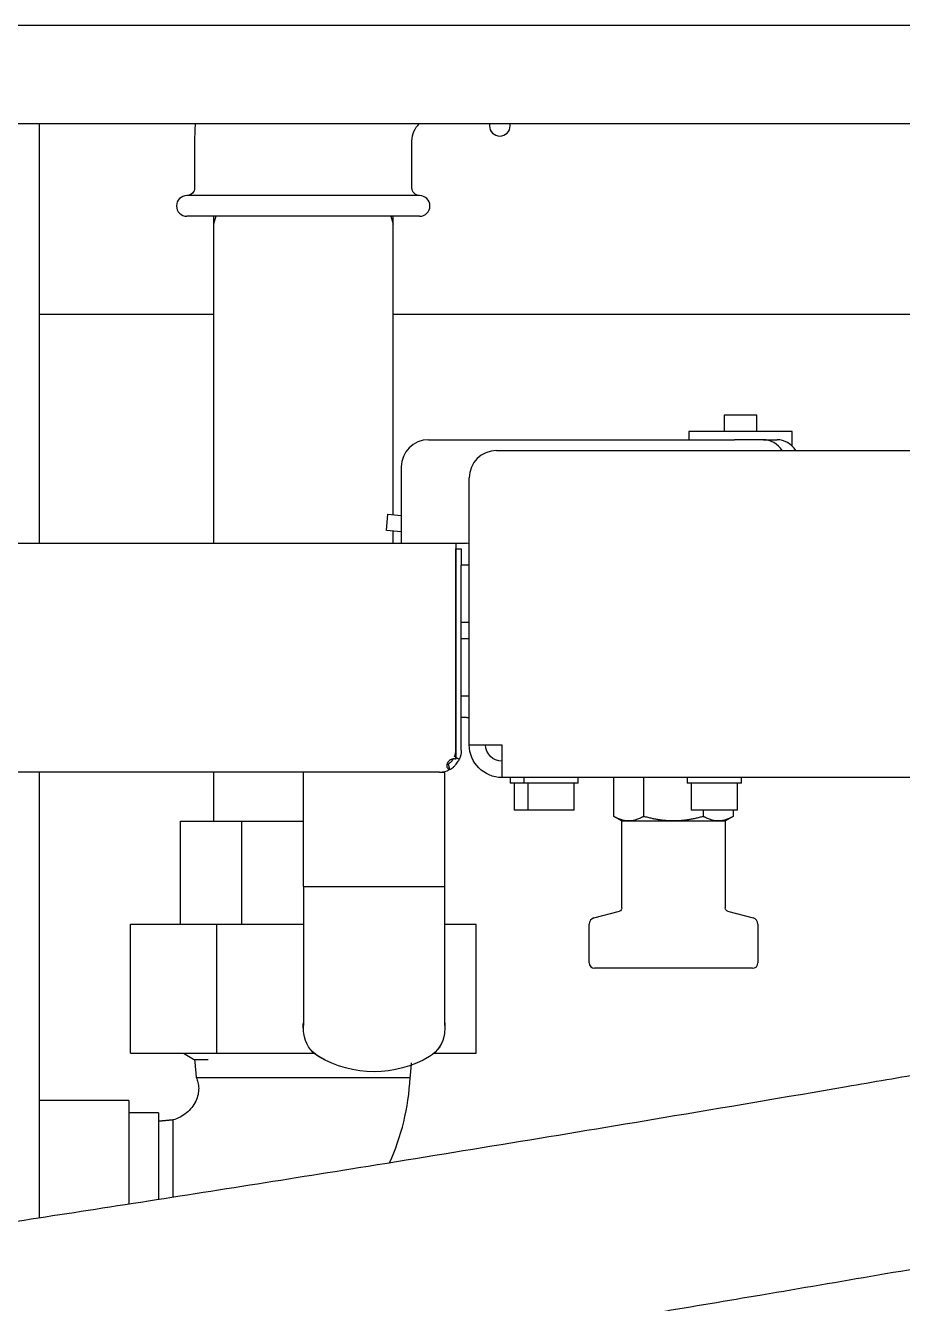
# Model space of a CAD drawing. Header units: millimetres. Extents: x 10462777 to 22643323, y 453826 to 1389191.
# Drawn here: x 11268407 to 11268562.9, y 577376.4 to 577603.5 of the extents above; entities that cross this region are included whole.
import ezdxf

# ---------------------------------------------------------------- set-up
doc = ezdxf.new("R2010")
doc.units = ezdxf.units.MM
doc.header["$LTSCALE"] = 200
doc.header["$MEASUREMENT"] = 0
doc.linetypes.add('CENTER', pattern=[2, 1.25, -0.25, 0.25, -0.25])
doc.linetypes.add('PHANTOM', pattern=[2.5, 1.25, -0.25, 0.25, -0.25, 0.25, -0.25])
doc.layers.add('1', color=1, linetype='CENTER')
doc.layers.add('11', color=6, linetype='PHANTOM')

msp = doc.modelspace()

# ---------------------------------------------------------------- linework, layer by layer
at = {"layer": '1', "color": 252, "linetype": 'Continuous'}
for p, q in [((11268728.95471, 577603.47454), (11268303.32833, 577603.47454)), ((11268302.41655, 577586.04332), (11268576.12443, 577586.04332)), ((11268409.38246, 577586.0406), (11268409.38246, 577511.47314)), ((11268440.78363, 577569.57903), (11268440.37129, 577568.15063)), ((11268440.37129, 577569.579), (11268440.37129, 577511.47556)), ((11268471.91617, 577569.57903), (11268472.32851, 577568.15063)), ((11268472.32851, 577516.5353), (11268472.32851, 577569.579)), ((11268440.38415, 577552.14933), (11268409.3923, 577552.14933)), ((11268592.64671, 577552.14933), (11268472.34198, 577552.14933)), ((11268478.63216, 577529.87608), (11268530.59679, 577529.87608)), ((11268530.59679, 577529.87608), (11268533.01779, 577529.87608)), ((11268538.18415, 577529.87608), (11268533.01779, 577529.87608)), ((11268538.18415, 577529.87608), (11268540.60515, 577529.87608)), ((11268490.72813, 577527.93928), (11268604.71589, 577527.93928)), ((11268473.79015, 577525.03408), (11268473.79015, 577511.47647)), ((11268485.88612, 577475.64564), (11268485.88612, 577523.09727)), ((11268471.16218, 577513.72195), (11268471.41539, 577516.61609)), ((11268471.41539, 577516.61609), (11268473.79009, 577516.40833)), ((11268473.7901, 577513.49203), (11268471.16218, 577513.72195)), ((11268472.32851, 577511.47556), (11268472.32851, 577513.6183)), ((11267797.84837, 577511.47647), (11268483.47222, 577511.47647)), ((11268483.47222, 577511.47647), (11268483.47222, 577507.60286)), ((11268483.47416, 577510.50806), (11268484.44256, 577510.50806)), ((11268483.47416, 577507.60286), (11268483.47416, 577510.50806)), ((11268484.44256, 577510.50806), (11268484.44256, 577507.60286)), ((11268483.47222, 577507.60286), (11268483.47222, 577474.67724)), ((11268483.47416, 577474.67724), (11268483.47416, 577507.60286)), ((11268484.44256, 577474.67724), (11268484.44256, 577507.60286)), ((11268483.47221, 577474.67529), (11268483.47416, 577474.67724)), ((11268483.47222, 577474.67724), (11268483.47222, 577473.0836)), ((11268483.47416, 577473.36589), (11268483.47416, 577474.67724)), ((11268485.88612, 577475.64564), (11268491.69653, 577475.64564)), ((11268491.69653, 577475.64564), (11268491.69653, 577469.83523)), ((11268480.56896, 577470.80363), (11267800.75164, 577470.80363)), ((11268409.38246, 577470.80606), (11268409.38246, 577391.58059)), ((11268440.37129, 577470.80469), (11268440.37129, 577462.08969)), ((11268566.34451, 577469.83523), (11268491.69653, 577469.83523)), ((11268511.59716, 577462.92669), (11268511.59716, 577469.83523)), ((11268511.59716, 577469.83523), (11268511.59721, 577469.83523)), ((11268511.59721, 577462.92669), (11268511.59721, 577469.83523)), ((11268516.87055, 577469.83523), (11268516.87055, 577462.92669)), ((11268516.87055, 577469.83523), (11268516.92781, 577469.83523)), ((11268516.92781, 577462.92669), (11268516.92781, 577469.83523)), ((11268532.80509, 577469.83523), (11268532.80514, 577469.83523)), ((11268513.04976, 577462.08803), (11268511.59716, 577462.92669)), ((11268511.59716, 577462.92669), (11268511.59721, 577462.92669)), ((11268516.87055, 577462.92669), (11268516.92781, 577462.92669)), ((11268527.47449, 577464.02493), (11268527.47449, 577462.92669)), ((11268527.47449, 577462.92669), (11268527.53175, 577462.92669)), ((11268527.53175, 577462.92669), (11268527.53175, 577464.02493)), ((11268532.80514, 577462.92669), (11268531.35254, 577462.08803)), ((11268532.80509, 577464.02493), (11268532.80509, 577462.92669)), ((11268532.80509, 577462.92669), (11268532.80514, 577462.92669)), ((11268532.80514, 577464.02493), (11268532.80514, 577462.92669)), ((11268513.00618, 577446.66085), (11268513.00618, 577462.08803)), ((11268531.39611, 577462.08803), (11268513.00618, 577462.08803)), ((11268531.39611, 577462.08803), (11268531.39611, 577446.66085)), ((11268508.05225, 577444.8876), (11268512.57553, 577446.09961)), ((11268531.82677, 577446.09961), (11268536.35005, 577444.8876)), ((11268507.19094, 577436.90961), (11268507.19094, 577443.76512)), ((11268537.21136, 577443.76512), (11268537.21136, 577436.90961)), ((11268522.20115, 577435.94121), (11268508.15934, 577435.94121)), ((11268536.24296, 577435.94121), (11268522.20115, 577435.94121)), ((11268430.63265, 577410.27859), (11268430.63265, 577394.8933))]:
    msp.add_line(p, q, dxfattribs=at)
at = {"layer": '1', "color": 60, "linetype": 'Continuous'}
for p, q in [((11268434.54475, 577443.75297), (11268434.54475, 577462.08803)), ((11268434.54475, 577462.08803), (11268445.44732, 577462.08803)), ((11268445.44732, 577443.75297), (11268445.44732, 577462.08803)), ((11268445.44732, 577462.08803), (11268456.35876, 577462.08803)), ((11268425.59905, 577420.83416), (11268425.59905, 577443.75297)), ((11268425.59905, 577443.75297), (11268440.97447, 577443.75297)), ((11268440.97447, 577443.75297), (11268456.36816, 577443.75297)), ((11268440.97447, 577420.83416), (11268440.97447, 577443.75297)), ((11268481.52764, 577443.75297), (11268487.10075, 577443.75297)), ((11268487.10075, 577420.83416), (11268487.10075, 577443.75297)), ((11268425.59905, 577420.83416), (11268440.97447, 577420.83416)), ((11268435.04508, 577420.83416), (11268437.11417, 577419.63957)), ((11268440.97447, 577420.83416), (11268458.29057, 577420.83416)), ((11268479.60523, 577420.83416), (11268487.10075, 577420.83416)), ((11268437.321, 577416.51509), (11268475.37875, 577416.51509)), ((11268433.16639, 577408.98028), (11268433.16639, 577395.28551))]:
    msp.add_line(p, q, dxfattribs=at)
at = {"layer": '1', "color": 252, "linetype": 'Continuous'}
for centre, radius, start, end in [((11268478.63216, 577525.03408), 4.842, 90, 180), ((11268490.72813, 577523.09727), 4.842, 90, 180), ((11268480.56896, 577474.67724), 3.8736, 270, 297.7806902), ((11268508.35302, 577443.76512), 1.16208, 105, 180), ((11268536.04928, 577443.76512), 1.16208, 0, 75), ((11268508.15934, 577436.90961), 0.9684, 180, 270), ((11268536.24296, 577436.90961), 0.9684, 270, 0)]:
    msp.add_arc(centre, radius, start, end, dxfattribs=at)
at = {"layer": '1', "color": 252, "linetype": 'Continuous', "extrusion": (0, 0, -1)}
for centre, radius, start, end in [((-11268480.56896, 577474.67724), 3.8736, 180, 204.2934569), ((-11268491.69653, 577475.64564), 5.8104, 270, 0), ((-11268491.69653, 577475.64564), 2.9052, 270, 0), ((-11268512.42514, 577446.66085), 0.58104, 180, 255), ((-11268531.97716, 577446.66085), 0.58104, 285, 0)]:
    msp.add_arc(centre, radius, start, end, dxfattribs=at)
at = {"layer": '1', "color": 252, "linetype": 'Continuous'}
for centre, major_axis, ratio, start_param, end_param in [((11268538.18415, 577525.03408), (0, -4.842), 0.866025404, 2.214308188, 3.141592654), ((11268540.60515, 577525.03408), (0, 4.842), 0.866025404, 5.355900842, 6.283185307), ((11268480.56896, 577474.67724), (2.9052, 0), 0.999999999, 5.876568083, 6.283185307), ((11268480.56896, 577474.67724), (0, 3.8736), 0.999333333, 3.141592654, 3.626457166)]:
    msp.add_ellipse(centre, major_axis=major_axis, ratio=ratio, start_param=start_param, end_param=end_param, dxfattribs=at)
for points, knots in [([(11268483.47222, 577473.0836), (11268483.39849, 577473.11193), (11268483.32261, 577473.13244), (11268483.16606, 577473.15546), (11268483.08532, 577473.1575), (11268482.84995, 577473.13443), (11268482.69759, 577473.08054), (11268482.42804, 577472.92603), (11268482.31293, 577472.82888), (11268482.11714, 577472.61243), (11268482.0392, 577472.49573), (11268481.92435, 577472.25769), (11268481.8887, 577472.1395), (11268481.86414, 577471.90774), (11268481.87643, 577471.80049), (11268481.98284, 577471.5028), (11268482.14171, 577471.35052), (11268482.3732, 577471.25011)], [0, 0, 0, 0, 0.0625, 0.0625, 0.125, 0.125, 0.25, 0.25, 0.375, 0.375, 0.5, 0.5, 0.625, 0.625, 0.75, 0.75, 1, 1, 1, 1]), ([(11268482.1212, 577472.22213), (11268482.16355, 577472.06032), (11268482.20583, 577471.89848), (11268482.26887, 577471.65531), (11268482.28985, 577471.57411), (11268482.33162, 577471.41198), (11268482.35242, 577471.33105), (11268482.3732, 577471.25011)], [0, 0, 0, 0, 0.499971527, 0.499971527, 0.750483743, 0.750483743, 1, 1, 1, 1]), ([(11268482.12223, 577472.22213), (11268482.19355, 577472.26725), (11268482.27053, 577472.32025), (11268482.43272, 577472.44629), (11268482.51544, 577472.51767), (11268482.67449, 577472.67243), (11268482.74966, 577472.75478), (11268482.88307, 577472.91765), (11268482.94161, 577472.99833), (11268483.00685, 577473.09682), (11268483.02185, 577473.12024), (11268483.03602, 577473.143)], [0, 0, 0, 0, 0.23139501, 0.23139501, 0.462790021, 0.462790021, 0.694185031, 0.694185031, 0.925580042, 0.925580042, 1, 1, 1, 1]), ([(11268482.12223, 577472.22213), (11268482.1583, 577472.08443), (11268482.19433, 577471.9467), (11268482.25438, 577471.71566), (11268482.27852, 577471.6224), (11268482.32659, 577471.43614), (11268482.35051, 577471.34313), (11268482.3744, 577471.25011)], [0, 0, 0, 0, 0.425488432, 0.425488432, 0.713241966, 0.713241966, 1, 1, 1, 1]), ([(11268482.3744, 577471.25011), (11268482.46935, 577471.30013), (11268482.58034, 577471.36392), (11268482.81027, 577471.51492), (11268482.93157, 577471.60374), (11268483.167, 577471.8), (11268483.28454, 577471.91048), (11268483.4991, 577472.13881), (11268483.59934, 577472.25998), (11268483.7736, 577472.49627), (11268483.84992, 577472.61436), (11268483.97504, 577472.82825), (11268484.02559, 577472.9269), (11268484.09883, 577473.07974), (11268484.12196, 577473.1341), (11268484.13298, 577473.15978), (11268484.13027, 577473.15294), (11268484.12093, 577473.13161)], [0, 0, 0, 0, 0.130806155, 0.130806155, 0.26161231, 0.26161231, 0.392418465, 0.392418465, 0.52322462, 0.52322462, 0.654030775, 0.654030775, 0.78483693, 0.78483693, 0.915643085, 0.915643085, 1, 1, 1, 1]), ([(11268596.90128, 577422.51314), (11268591.91201, 577421.63335), (11268582.03925, 577419.90074), (11268567.3851, 577417.35327), (11268546.85899, 577413.8191), (11268513.16522, 577408.10973), (11268469.49206, 577400.93931), (11268423.14033, 577393.62779), (11268373.42326, 577386.08122), (11268320.2188, 577378.42354), (11268263.28022, 577370.80031), (11268213.65587, 577364.65922), (11268170.93913, 577359.80893), (11268136.54155, 577356.22548), (11268103.98196, 577353.10678), (11268069.04833, 577350.10102), (11268028.78714, 577347.1983), (11267989.4145, 577345.09978), (11267952.09164, 577343.98162), (11267918.21525, 577343.96802), (11267892.40977, 577345.16173), (11267875.92764, 577347.01441), (11267867.69952, 577348.40934), (11267863.41864, 577349.38977), (11267862.42464, 577349.4308), (11267862.30889, 577349.30895)], [0, 0, 0, 0, 0.018818369, 0.037232989, 0.05525037, 0.096189622, 0.164193751, 0.219728335, 0.270717515, 0.351418996, 0.420197567, 0.485652098, 0.539286844, 0.582594895, 0.617074487, 0.664369318, 0.717783328, 0.774894048, 0.821872953, 0.87242318, 0.923194305, 0.94711395, 0.967888422, 0.985924965, 1, 1, 1, 1]), ([(11268314.42381, 577410.27859), (11268298.65898, 577410.28269), (11268269.34243, 577410.10702), (11268228.48007, 577409.40007), (11268193.56746, 577408.4233), (11268162.90878, 577407.26918), (11268134.7334, 577405.94729), (11268098.91842, 577403.92427), (11268055.32882, 577400.809), (11268004.70574, 577396.00659), (11267964.27402, 577390.98965), (11267933.12087, 577386.20258), (11267908.47925, 577381.78758), (11267884.66359, 577376.54701), (11267864.61925, 577370.77231), (11267850.90629, 577365.42058), (11267842.10088, 577360.28807), (11267836.12454, 577355.14692), (11267831.10963, 577346.70709), (11267830.78081, 577337.5396), (11267833.85128, 577330.01382), (11267837.83215, 577325.18596), (11267844.47009, 577320.52989), (11267854.55032, 577316.71715), (11267867.8443, 577313.89657), (11267889.63699, 577311.29543), (11267921.09086, 577309.95245), (11267961.7272, 577310.22541), (11268004.11554, 577311.81916), (11268047.78545, 577314.49291), (11268090.01795, 577317.8172), (11268131.60253, 577321.63858), (11268171.31751, 577325.75149), (11268209.78545, 577330.1081), (11268244.89048, 577334.35599), (11268279.03322, 577338.72381), (11268313.75595, 577343.38028), (11268348.18618, 577348.20387), (11268384.69192, 577353.52314), (11268424.00203, 577359.46505), (11268463.42828, 577365.659), (11268502.10204, 577371.93553), (11268532.5175, 577377.00612), (11268558.89943, 577381.49462), (11268580.52193, 577385.2265), (11268595.25568, 577387.80591), (11268602.78691, 577389.13405)], [0, 0, 0, 0, 0.033427425, 0.062206321, 0.086770745, 0.10772614, 0.12763693, 0.147114773, 0.184788964, 0.222216764, 0.259075824, 0.277042579, 0.296552041, 0.320235948, 0.339827164, 0.356620565, 0.369275518, 0.378682738, 0.388589806, 0.398359935, 0.404113867, 0.411494634, 0.422501482, 0.435349429, 0.450055066, 0.467221699, 0.501999322, 0.532654364, 0.566064496, 0.600666184, 0.631342594, 0.659909605, 0.692107902, 0.718005957, 0.743437755, 0.768085622, 0.791730564, 0.818294323, 0.842223105, 0.870277743, 0.902836432, 0.927000342, 0.953451212, 0.968268833, 0.983777394, 1, 1, 1, 1])]:
    msp.add_open_spline(points, degree=3, knots=knots, dxfattribs=at)
for points, degree in [([(11268481.97319, 577472.35078), (11268482.01315, 577472.30222), (11268482.06342, 577472.25911), (11268482.1212, 577472.22213)], 3), ([(11268484.09956, 577473.0836), (11268483.47416, 577473.36589)], 1), ([(11268430.63265, 577410.27859), (11268428.87499, 577410.27859), (11268427.11733, 577410.27859), (11268425.35967, 577410.27859)], 3)]:
    msp.add_open_spline(points, degree=degree, dxfattribs=at)
for points in [[(11268516.87055, 577462.92669), (11268514.23388, 577461.41263), (11268511.59721, 577462.92669)], [(11268527.47449, 577462.92669), (11268522.20115, 577461.41263), (11268516.92781, 577462.92669)], [(11268532.80509, 577462.92669), (11268530.16842, 577461.41263), (11268527.53175, 577462.92669)]]:
    msp.add_rational_spline(points, [1, 1.15263157895, 1], degree=2, dxfattribs=at)
at = {"layer": '1', "color": 60, "linetype": 'Continuous'}
for points, degree in [([(11268437.0303, 577419.68799), (11268437.17565, 577418.10154), (11268437.321, 577416.51509)], 2), ([(11268475.3788, 577416.51509), (11268475.49903, 577417.82743), (11268475.61927, 577419.13977)], 2), ([(11268471.69707, 577401.36328), (11268473.84177, 577406.07385), (11268475.05806, 577411.09898), (11268475.3788, 577416.51509)], 3), ([(11268433.16639, 577408.98028), (11268431.89945, 577408.8642), (11268430.63252, 577408.74813)], 2)]:
    msp.add_open_spline(points, degree=degree, dxfattribs=at)
for points, knots in [([(11268439.43301, 577419.68799), (11268439.34933, 577419.68799), (11268438.96035, 577419.68799), (11268438.08712, 577419.68799), (11268437.40344, 577419.68799), (11268437.08086, 577419.68799), (11268437.03013, 577419.68799), (11268437.0303, 577419.68799), (11268437.03031, 577419.68799)], [0, 0, 0, 0, 0.050264219, 0.23994338, 0.619301703, 0.808980865, 0.998660027, 1, 1, 1, 1]), ([(11268437.321, 577416.51509), (11268437.45168, 577416.22738), (11268437.66354, 577415.61024), (11268437.79395, 577414.57638), (11268437.67479, 577413.44154), (11268437.26662, 577412.27206), (11268436.56361, 577411.15625), (11268435.26846, 577409.87758), (11268434.07272, 577409.25136), (11268433.16639, 577408.98028)], [0, 0, 0, 0, 0.096083531, 0.201997647, 0.318112969, 0.445231032, 0.580702853, 0.721870389, 1, 1, 1, 1])]:
    msp.add_open_spline(points, degree=3, knots=knots, dxfattribs=at)
at = {"layer": '11', "color": 60, "linetype": 'Continuous'}
for p, q in [((11268489.4692, 577586.04331), (11268489.4692, 577585.68085)), ((11268493.14913, 577585.68085), (11268493.14913, 577586.04369)), ((11268437.03089, 577582.99286), (11268437.03089, 577574.64031)), ((11268475.66891, 577574.64031), (11268475.66891, 577582.99286)), ((11268456.3499, 577573.26043), (11268435.65101, 577573.26043)), ((11268477.04879, 577573.26043), (11268456.3499, 577573.26043)), ((11268477.04879, 577569.58051), (11268435.65101, 577569.58051)), ((11268531.21437, 577534.23388), (11268531.21437, 577531.32868)), ((11268532.18099, 577534.23388), (11268531.21437, 577534.23388)), ((11268537.02477, 577534.23388), (11268532.18099, 577534.23388)), ((11268537.02477, 577531.32868), (11268537.02477, 577534.23388)), ((11268524.91976, 577531.32868), (11268524.91976, 577529.876)), ((11268527.98075, 577531.32868), (11268524.91976, 577531.32868)), ((11268543.31937, 577531.32868), (11268527.98075, 577531.32868)), ((11268543.31937, 577528.72488), (11268543.31937, 577531.32868)), ((11268493.14913, 577469.83523), (11268493.14913, 577468.86683)), ((11268495.57013, 577469.83523), (11268495.57013, 577468.86683)), ((11268505.25414, 577468.86683), (11268505.25414, 577469.83523)), ((11268524.62215, 577469.83523), (11268524.62215, 577468.86683)), ((11268534.30616, 577468.86683), (11268534.30616, 577469.83523)), ((11268495.56985, 577468.86683), (11268493.14913, 577468.86683)), ((11268493.87543, 577468.86683), (11268493.87543, 577464.02483)), ((11268505.25414, 577468.86683), (11268495.57013, 577468.86683)), ((11268496.29643, 577468.86683), (11268496.29643, 577464.02483)), ((11268504.52784, 577464.02483), (11268504.52784, 577468.86683)), ((11268534.30616, 577468.86683), (11268524.62215, 577468.86683)), ((11268525.34845, 577468.86683), (11268525.34845, 577464.02483)), ((11268533.57986, 577464.02483), (11268533.57986, 577468.86683)), ((11268496.29645, 577464.02483), (11268493.87543, 577464.02483)), ((11268504.52784, 577464.02483), (11268496.29643, 577464.02483)), ((11268533.57986, 577464.02483), (11268525.34845, 577464.02483)), ((11268425.36108, 577412.45749), (11268409.3819, 577412.45749)), ((11268425.36108, 577412.45749), (11268425.36108, 577394.05056))]:
    msp.add_line(p, q, dxfattribs=at)
at = {"layer": '11', "color": 252, "linetype": 'Continuous'}
for p, q in [((11268483.4721, 577511.47647), (11268485.41096, 577511.47647)), ((11268483.47222, 577507.60286), (11268483.47413, 577507.60286)), ((11268485.88613, 577507.60286), (11268484.44256, 577507.60286)), ((11268484.44256, 577497.43465), (11268485.8861, 577497.43465)), ((11268484.44256, 577494.52945), (11268485.8861, 577494.52945)), ((11268483.47222, 577484.36124), (11268483.47413, 577484.36124)), ((11268484.44256, 577484.36124), (11268485.88613, 577484.36124)), ((11268483.47383, 577480.48764), (11268483.4721, 577480.48764)), ((11268485.41096, 577480.48764), (11268484.44211, 577480.48764))]:
    msp.add_line(p, q, dxfattribs=at)
at = {"layer": '11', "color": 95, "linetype": 'Continuous'}
for p, q in [((11268456.35894, 577470.80363), (11268456.35894, 577450.46722)), ((11268480.56897, 577470.80363), (11268481.4577, 577470.80363)), ((11268481.53736, 577470.80363), (11268481.4577, 577470.80363)), ((11268481.53736, 577450.46722), (11268481.53736, 577470.80363)), ((11268456.35894, 577450.46722), (11268456.4386, 577450.46722)), ((11268456.36862, 577450.46722), (11268456.36862, 577425.773)), ((11268456.4386, 577450.46722), (11268459.07854, 577450.46722)), ((11268459.07854, 577450.46722), (11268478.81776, 577450.46722)), ((11268478.81776, 577450.46722), (11268481.4577, 577450.46722)), ((11268481.53736, 577450.46722), (11268481.4577, 577450.46722)), ((11268481.52768, 577425.773), (11268481.52768, 577450.46722))]:
    msp.add_line(p, q, dxfattribs=at)
at = {"layer": '11', "color": 60, "linetype": 'Continuous'}
for centre, radius, start, end in [((11268479.73678, 577582.99286), 42.70589, 175.9035948, 180), ((11268491.30917, 577585.68085), 1.83996, 180, 0), ((11268435.65101, 577571.42047), 1.83996, 90, 270), ((11268477.04879, 577571.42047), 1.83996, 270, 90)]:
    msp.add_arc(centre, radius, start, end, dxfattribs=at)
at = {"layer": '11', "color": 60, "linetype": 'Continuous', "extrusion": (0, 0, -1)}
for centre, radius, start, end in [((-11268479.73678, 577582.99286), 4.06786, 0, 48.5802902), ((-11268488.08933, 577585.68085), 1.37987, 164.7703162, 180), ((-11268435.65101, 577574.64031), 1.37987, 180, 270), ((-11268477.04879, 577574.64031), 1.37987, 270, 0)]:
    msp.add_arc(centre, radius, start, end, dxfattribs=at)
at = {"layer": '11', "color": 252, "linetype": 'Continuous'}
for centre, start, end in [((11268485.41096, 577510.50806), 60.6147136, 90), ((11268485.41096, 577481.45604), 270, 299.3852864)]:
    msp.add_arc(centre, 0.9684, start, end, dxfattribs=at)
at = {"layer": '11', "color": 95, "linetype": 'Continuous', "extrusion": (0, 0, -1)}
for centre, radius, start, end in [((-11268468.94815, 577425.773), 12.58921, 0, 2.2474931), ((-11268468.94815, 577425.773), 12.58921, 177.7525069, 180), ((-11268468.94815, 577425.773), 12.58921, 353.5512169, 0), ((-11268468.94815, 577425.773), 12.57953, 353.5674912, 0.0000121), ((-11268461.89148, 577424.97538), 5.4876, 300.8370387, 353.5512169), ((-11268461.90088, 577424.97847), 5.4876, 300.7765408, 353.5674899), ((-11268475.99542, 577424.97847), 5.4876, 186.4325077, 239.2234592), ((-11268476.00482, 577424.97538), 5.4876, 186.4487831, 239.1629613), ((-11268468.94815, 577425.773), 12.57953, 179.9999868, 186.4325077), ((-11268468.94815, 577425.773), 12.58921, 180, 186.4487831), ((-11268468.94815, 577436.79568), 19.25409, 239.1629613, 300.8370387), ((-11268468.94815, 577436.8114), 19.26012, 239.2234592, 300.7765408)]:
    msp.add_arc(centre, radius, start, end, dxfattribs=at)

doc.saveas('drawing.dxf')
